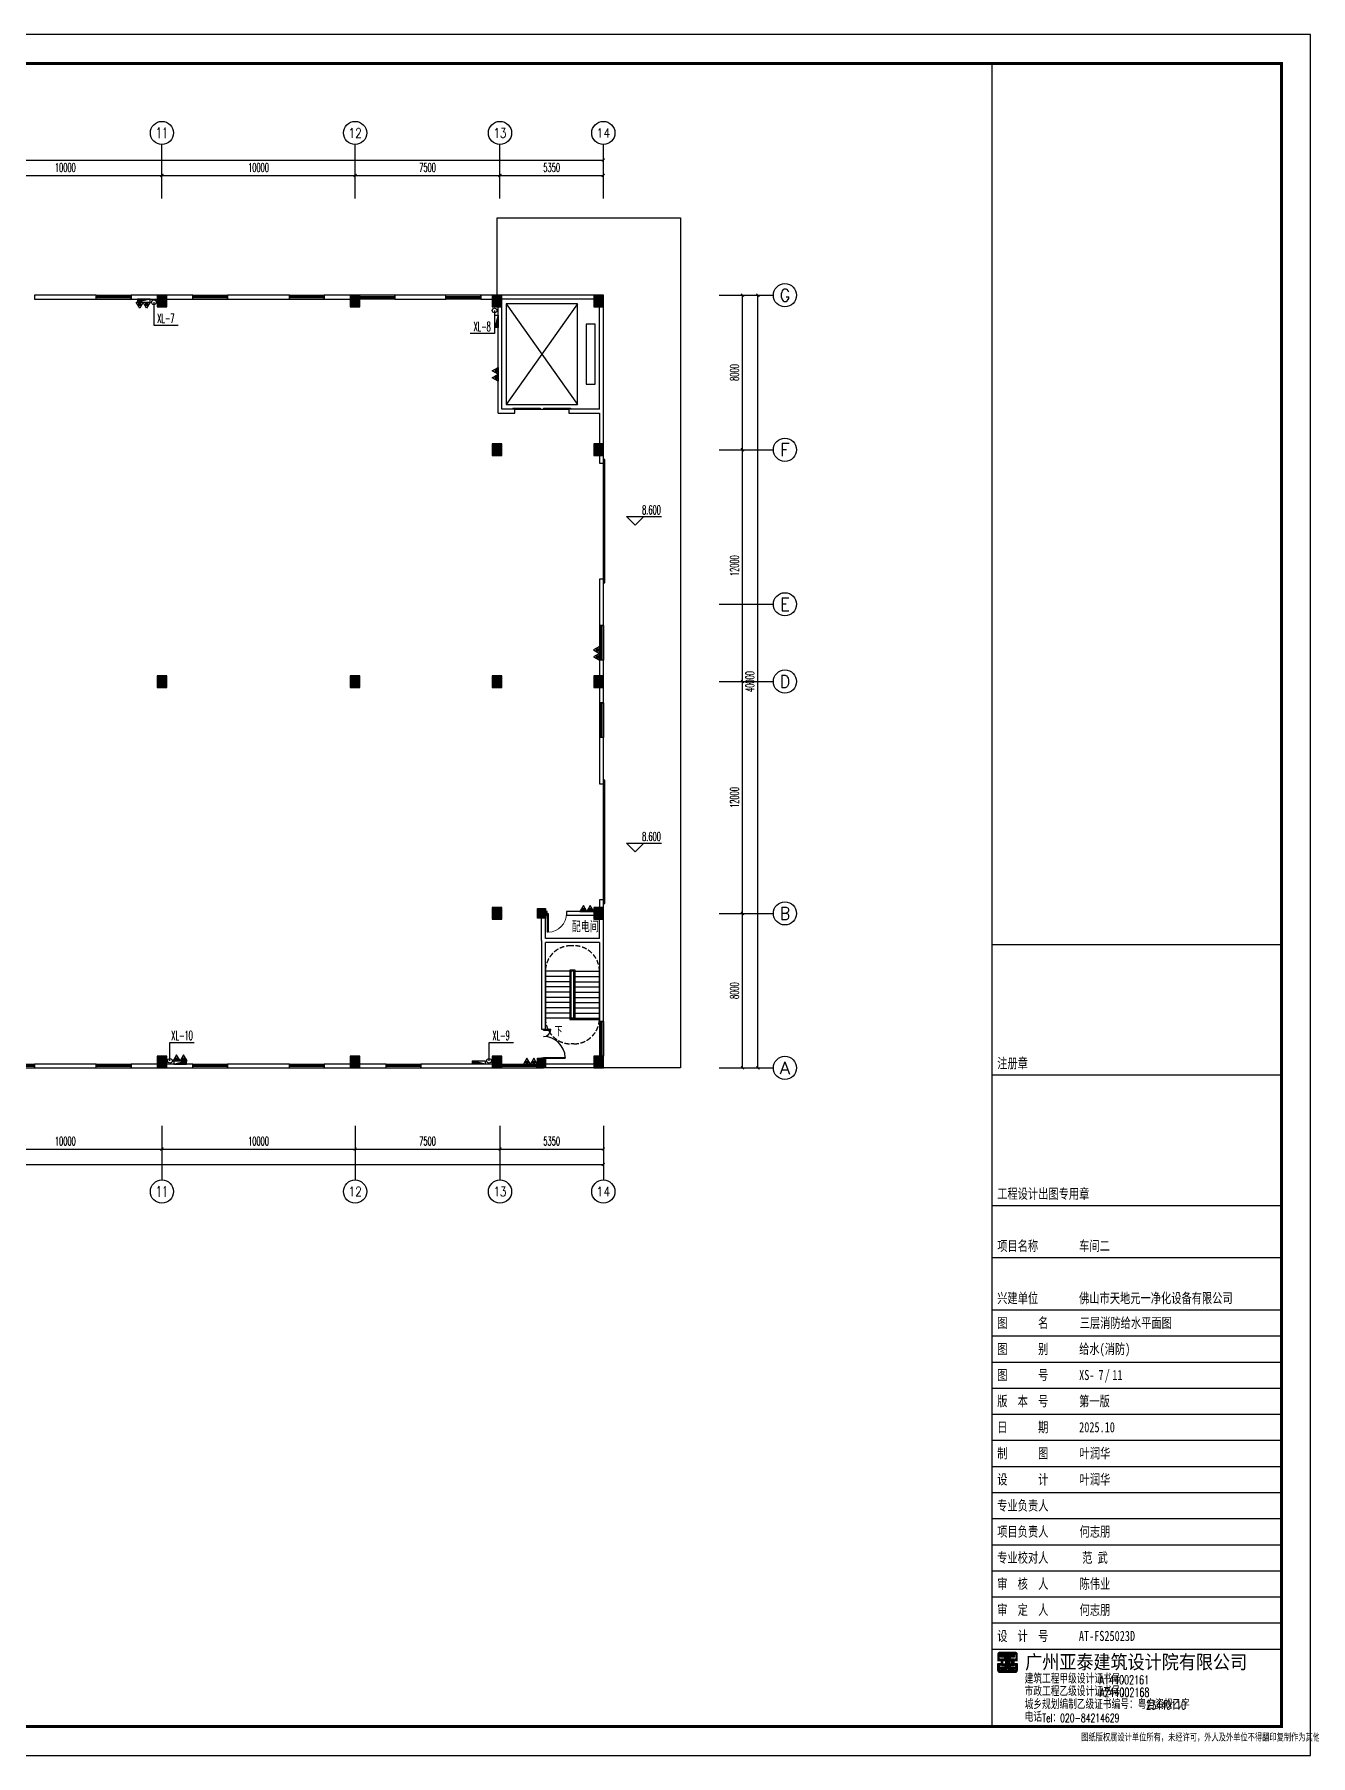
# Model space of a CAD drawing. Extents: x -620248 to 571765, y -684907 to -323071.
# Drawn here: x 175043 to 241103, y -543282 to -454182 of the extents above; entities that cross this region are included whole.
import ezdxf
from ezdxf.enums import TextEntityAlignment as Align

# ---------------------------------------------------------------- set-up
doc = ezdxf.new("R2010")
doc.units = 0
doc.header["$LTSCALE"] = 1000
doc.header["$MEASUREMENT"] = 0
doc.linetypes.add('DASH', pattern=[0.35, 0.25, -0.1])
for name, color, linetype in [('4', 4, 'Continuous'), ('9', 9, 'Continuous'), ('AXIS', 3, 'Continuous'), ('AXIS_TEXT', 7, 'Continuous'), ('DIM_ELEV', 3, 'Continuous'), ('DIM_SYMB', 3, 'Continuous'), ('EQUIP_消火栓', 7, 'Continuous'), ('EQUIP_灭火器', 7, 'Continuous'), ('EVTR', 2, 'Continuous'), ('PUB_HATCH', 8, 'Continuous'), ('PUB_TITLE', 4, 'Continuous'), ('STAIR', 2, 'Continuous'), ('TWT_LEAD', 3, 'Continuous'), ('TWT_TEXT', 7, 'Continuous'), ('VPIPE-消防', 1, 'Continuous'), ('WALL', 7, 'Continuous'), ('WINDOW', 4, 'Continuous'), ('框', 130, 'Continuous')]:
    doc.layers.add(name, color=color, linetype=linetype)
doc.styles.add('-宋体', font='simsun_0.shx', dxfattribs={"width": 0.8})
doc.styles.add('_TCH_AXIS', font='COMPLEX', dxfattribs={"bigfont": 'GBCBIG'})
doc.styles.add('_TCH_DIM', font='SIMPLEX.shx', dxfattribs={"width": 0.8, "bigfont": 'GBCBIG.shx'})
doc.styles.add('_TCH_DIM_T3', font='SIMPLEX.shx', dxfattribs={"width": 0.564706, "bigfont": 'GBCBIG.shx'})
doc.styles.add('COMPLEX', font='COMPLEX')
doc.styles.add('TBC', font='simhei_0.shx', dxfattribs={"width": 0.9})
doc.styles.add('天正', font='SIMPLEX.shx', dxfattribs={"width": 0.7, "bigfont": 'HZTXT.shx'})
doc.dimstyles.new('_TCH_ARCH&&150', dxfattribs={"dimtxt": 446.25, "dimasz": 150, "dimexe": 375, "dimexo": 450, "dimgap": 189.375, "dimtad": 1, "dimdec": 0, "dimzin": 0, "dimdsep": 46, "dimtxsty": '_TCH_DIM_T3', "dimblk": 'ARCHTICK', "dimcen": 0.09, "dimclrt": 7, "dimazin": 2, "dimtfac": 1, "dimtdec": 0, "dimtix": 1, "dimtmove": 2, "dimatfit": 3, "dimfxl": 1, "dimtolj": 1, "dimtzin": 0, "dimarcsym": 0})

# ---------------------------------------------------------------- blocks, each defined once
blk = doc.blocks.new('A$Ca452de36')
h = blk.add_hatch(color=256)
h.dxf.hatch_style = 1
h.paths.add_polyline_path([(116096, 14663), (116496, 14663), (116496, 14163), (116096, 14163)])
h = blk.add_hatch(color=256)
h.dxf.hatch_style = 1
h.paths.add_polyline_path([(116096, 6913), (116496, 6913), (116496, 6413), (116096, 6413)])
at = {"layer": 'PUB_HATCH'}
for points in [[(96396, 45813), (96896, 45813), (96896, 46413), (96396, 46413)], [(106396, 45813), (106896, 45813), (106896, 46413), (106396, 46413)], [(113746, 45813), (114246, 45813), (114246, 46413), (113746, 46413)], [(118996, 45813), (119496, 45813), (119496, 46413), (118996, 46413)], [(113746, 38113), (114246, 38113), (114246, 38713), (113746, 38713)], [(118996, 38113), (119496, 38113), (119496, 38713), (118996, 38713)], [(96396, 26113), (96896, 26113), (96896, 26713), (96396, 26713)], [(106396, 26113), (106896, 26113), (106896, 26713), (106396, 26713)], [(113746, 26113), (114246, 26113), (114246, 26713), (113746, 26713)], [(118996, 26113), (119496, 26113), (119496, 26713), (118996, 26713)], [(113746, 14113), (114246, 14113), (114246, 14713), (113746, 14713)], [(118996, 14113), (119496, 14113), (119496, 14713), (118996, 14713)], [(96396, 6413), (96896, 6413), (96896, 7013), (96396, 7013)], [(106396, 6413), (106896, 6413), (106896, 7013), (106396, 7013)], [(113746, 6413), (114246, 6413), (114246, 7013), (113746, 7013)], [(118996, 6413), (119496, 6413), (119496, 7013), (118996, 7013)]]:
    blk.add_hatch(color=7, dxfattribs=at).paths.add_polyline_path(points)
for points in [[(116096, 14663), (116496, 14663), (116496, 14163), (116096, 14163)], [(116096, 6913), (116496, 6913), (116496, 6413), (116096, 6413)]]:
    blk.add_lwpolyline(points, close=True)
at = {"layer": 'WALL'}
for points in [[(96896, 46413), (96396, 46413), (96396, 45813), (96896, 45813)], [(106896, 46413), (106396, 46413), (106396, 45813), (106896, 45813)], [(114246, 46413), (113746, 46413), (113746, 45813), (114246, 45813)], [(119496, 46413), (118996, 46413), (118996, 45813), (119496, 45813)], [(114246, 38713), (113746, 38713), (113746, 38113), (114246, 38113)], [(119496, 38713), (118996, 38713), (118996, 38113), (119496, 38113)], [(96896, 26713), (96396, 26713), (96396, 26113), (96896, 26113)], [(106896, 26713), (106396, 26713), (106396, 26113), (106896, 26113)], [(114246, 26713), (113746, 26713), (113746, 26113), (114246, 26113)], [(119496, 26713), (118996, 26713), (118996, 26113), (119496, 26113)], [(114246, 14713), (113746, 14713), (113746, 14113), (114246, 14113)], [(119496, 14713), (118996, 14713), (118996, 14113), (119496, 14113)], [(96896, 7013), (96396, 7013), (96396, 6413), (96896, 6413)], [(106896, 7013), (106396, 7013), (106396, 6413), (106896, 6413)], [(114246, 7013), (113746, 7013), (113746, 6413), (114246, 6413)], [(119496, 7013), (118996, 7013), (118996, 6413), (119496, 6413)]]:
    blk.add_lwpolyline(points, close=True, dxfattribs=at)
blk = doc.blocks.new('$TCHSYS$WIN2D')
for p, q in [((-0.5, 0.5), (0.5, 0.5)), ((-0.5, 0.5), (-0.5, -0.5)), ((0.5, 0.5), (0.5, -0.5)), ((0.5, 0.167), (-0.5, 0.167)), ((0.5, -0.167), (-0.5, -0.167)), ((-0.5, -0.5), (0.5, -0.5))]:
    blk.add_line(p, q)
blk = doc.blocks.new('$DORLIB2D$00000127')
at = {"color": 0}
for points in [[(-0.533, 0.795), (-0.533, 0.69)], [(-0.033, 0.795), (-0.533, 0.795)], [(-0.033, 0.69), (-0.533, 0.69)], [(-0.033, 0.795), (-0.033, 0.69)], [(0.533, 0.795), (0.033, 0.795)], [(0.033, 0.795), (0.033, 0.69)], [(0.533, 0.69), (0.033, 0.69)], [(0.533, 0.795), (0.533, 0.69)], [(0.5, 0.5), (-0.5, 0.5)]]:
    blk.add_lwpolyline(points, dxfattribs=at)
blk = doc.blocks.new('$DorLib2D$00000126')
at = {"color": 0, "linetype": 'Continuous'}
for p, q in [((-0.532, 0.5), (-0.532, 0.9)), ((0.532, 0.9), (0.532, 0.5))]:
    blk.add_line(p, q, dxfattribs=at)
at = {"color": 0, "linetype": 'DASH'}
for p, q in [((-0.532, 0.9), (0.532, 0.9)), ((-0.532, 0.5), (0.532, 0.5))]:
    blk.add_line(p, q, dxfattribs=at)
blk = doc.blocks.new('$DorLib2D$00000001')
for p, q in [((0.45, 0.975), (0.5, 0.975)), ((0.45, 0), (0.45, 0.975)), ((0.5, 0), (0.5, 0.975)), ((0.5, 0), (0.45, 0))]:
    blk.add_line(p, q)
at = {"lineweight": 13}
blk.add_arc((0.475, 0), 0.975, 91.46928, 180, dxfattribs=at)
blk = doc.blocks.new('$DorLib2D$00000225')
at = {"color": 0}
for p, q in [((0.475, -0.001), (0.475, 0.752)), ((0.475, 0.752), (0.5, 0.752)), ((0.5, -0.001), (0.5, 0.752)), ((-0.5, 0), (-0.5, 0.252)), ((-0.475, 0.252), (-0.5, 0.252)), ((-0.475, 0), (-0.475, 0.252)), ((-0.475, 0), (-0.5, 0)), ((0.475, -0.001), (0.5, -0.001))]:
    blk.add_line(p, q, dxfattribs=at)
for centre, radius, start, end in [((0.505, -0.002), 0.755, 92.24927, 179.72377), ((-0.501, 0.003), 0.251, 359.78987, 84.09744)]:
    blk.add_arc(centre, radius, start, end, dxfattribs=at)
blk = doc.blocks.new('_ArchTick')
at = {"color": 0, "linetype": 'ByBlock', "const_width": 0.4}
blk.add_lwpolyline([(-0.5, -0.5), (0.5, 0.5)], dxfattribs=at)
blk = doc.blocks.new('*D290')
at = {"layer": 'AXIS', "color": 0, "lineweight": -2, "transparency": 16777216}
for p, q in [((6600, 3550), (6600, 1625)), ((114600, 3550), (114600, 1625)), ((6600, 2000), (114600, 2000))]:
    blk.add_line(p, q, dxfattribs=at)
at = {"layer": 'Defpoints', "color": 0, "transparency": 16777216}
for p in [(6600, 4000), (114600, 4000), (114600, 2000)]:
    blk.add_point(p, dxfattribs=at)
at = {"layer": 'AXIS', "color": 0, "lineweight": -2, "transparency": 16777216, "xscale": 150, "yscale": 150, "zscale": 150, "rotation": 180}
blk.add_blockref('_ArchTick', (6600, 2000), dxfattribs=at)
at = {"layer": 'AXIS', "color": 0, "lineweight": -2, "transparency": 16777216, "xscale": 150, "yscale": 150, "zscale": 150}
blk.add_blockref('_ArchTick', (114600, 2000), dxfattribs=at)
at = {"layer": 'AXIS', "color": 7, "transparency": 16777216, "insert": (60600, 2412), "char_height": 446.2, "attachment_point": 5, "style": '_TCH_DIM_T3'}
blk.add_mtext('\\A1;108000', dxfattribs=at)
blk = doc.blocks.new('*D300')
at = {"layer": 'AXIS', "color": 0, "lineweight": -2, "transparency": 16777216}
for p, q in [((81750, 3550), (81750, 2425)), ((81750, 2800), (91750, 2800)), ((91750, 3550), (91750, 2425))]:
    blk.add_line(p, q, dxfattribs=at)
at = {"layer": 'Defpoints', "color": 0, "transparency": 16777216}
for p in [(81750, 4000), (91750, 4000), (91750, 2800)]:
    blk.add_point(p, dxfattribs=at)
at = {"layer": 'AXIS', "color": 0, "lineweight": -2, "transparency": 16777216, "xscale": 150, "yscale": 150, "zscale": 150, "rotation": 180}
blk.add_blockref('_ArchTick', (81750, 2800), dxfattribs=at)
at = {"layer": 'AXIS', "color": 0, "lineweight": -2, "transparency": 16777216, "xscale": 150, "yscale": 150, "zscale": 150}
blk.add_blockref('_ArchTick', (91750, 2800), dxfattribs=at)
at = {"layer": 'AXIS', "color": 7, "transparency": 16777216, "insert": (86750, 3212), "char_height": 446.2, "attachment_point": 5, "style": '_TCH_DIM_T3'}
blk.add_mtext('\\A1;10000', dxfattribs=at)
blk = doc.blocks.new('*D301')
at = {"layer": 'AXIS', "color": 0, "lineweight": -2, "transparency": 16777216}
for p, q in [((91750, 3550), (91750, 2425)), ((91750, 2800), (101750, 2800)), ((101750, 3550), (101750, 2425))]:
    blk.add_line(p, q, dxfattribs=at)
at = {"layer": 'Defpoints', "color": 0, "transparency": 16777216}
for p in [(91750, 4000), (101750, 4000), (101750, 2800)]:
    blk.add_point(p, dxfattribs=at)
at = {"layer": 'AXIS', "color": 0, "lineweight": -2, "transparency": 16777216, "xscale": 150, "yscale": 150, "zscale": 150, "rotation": 180}
blk.add_blockref('_ArchTick', (91750, 2800), dxfattribs=at)
at = {"layer": 'AXIS', "color": 0, "lineweight": -2, "transparency": 16777216, "xscale": 150, "yscale": 150, "zscale": 150}
blk.add_blockref('_ArchTick', (101750, 2800), dxfattribs=at)
at = {"layer": 'AXIS', "color": 7, "transparency": 16777216, "insert": (96750, 3212), "char_height": 446.2, "attachment_point": 5, "style": '_TCH_DIM_T3'}
blk.add_mtext('\\A1;10000', dxfattribs=at)
blk = doc.blocks.new('*D302')
at = {"layer": 'AXIS', "color": 0, "lineweight": -2, "transparency": 16777216}
for p, q in [((101750, 3550), (101750, 2425)), ((101750, 2800), (109250, 2800)), ((109250, 3550), (109250, 2425))]:
    blk.add_line(p, q, dxfattribs=at)
at = {"layer": 'Defpoints', "color": 0, "transparency": 16777216}
for p in [(101750, 4000), (109250, 4000), (109250, 2800)]:
    blk.add_point(p, dxfattribs=at)
at = {"layer": 'AXIS', "color": 0, "lineweight": -2, "transparency": 16777216, "xscale": 150, "yscale": 150, "zscale": 150, "rotation": 180}
blk.add_blockref('_ArchTick', (101750, 2800), dxfattribs=at)
at = {"layer": 'AXIS', "color": 0, "lineweight": -2, "transparency": 16777216, "xscale": 150, "yscale": 150, "zscale": 150}
blk.add_blockref('_ArchTick', (109250, 2800), dxfattribs=at)
at = {"layer": 'AXIS', "color": 7, "transparency": 16777216, "insert": (105500, 3212), "char_height": 446.2, "attachment_point": 5, "style": '_TCH_DIM_T3'}
blk.add_mtext('\\A1;7500', dxfattribs=at)
blk = doc.blocks.new('*D303')
at = {"layer": 'AXIS', "color": 0, "lineweight": -2, "transparency": 16777216}
for p, q in [((109250, 3550), (109250, 2425)), ((109250, 2800), (114600, 2800)), ((114600, 3550), (114600, 2425))]:
    blk.add_line(p, q, dxfattribs=at)
at = {"layer": 'Defpoints', "color": 0, "transparency": 16777216}
for p in [(109250, 4000), (114600, 4000), (114600, 2800)]:
    blk.add_point(p, dxfattribs=at)
at = {"layer": 'AXIS', "color": 0, "lineweight": -2, "transparency": 16777216, "xscale": 150, "yscale": 150, "zscale": 150, "rotation": 180}
blk.add_blockref('_ArchTick', (109250, 2800), dxfattribs=at)
at = {"layer": 'AXIS', "color": 0, "lineweight": -2, "transparency": 16777216, "xscale": 150, "yscale": 150, "zscale": 150}
blk.add_blockref('_ArchTick', (114600, 2800), dxfattribs=at)
at = {"layer": 'AXIS', "color": 7, "transparency": 16777216, "insert": (111925, 3212), "char_height": 446.2, "attachment_point": 5, "style": '_TCH_DIM_T3'}
blk.add_mtext('\\A1;5350', dxfattribs=at)
blk = doc.blocks.new('*D304')
at = {"layer": 'AXIS', "color": 0, "lineweight": -2, "transparency": 16777216}
for p, q in [((6600, 52450), (6600, 54375)), ((114600, 52450), (114600, 54375)), ((6600, 54000), (114600, 54000))]:
    blk.add_line(p, q, dxfattribs=at)
at = {"layer": 'Defpoints', "color": 0, "transparency": 16777216}
for p in [(114600, 54000), (6600, 52000), (114600, 52000)]:
    blk.add_point(p, dxfattribs=at)
at = {"layer": 'AXIS', "color": 0, "lineweight": -2, "transparency": 16777216, "xscale": 150, "yscale": 150, "zscale": 150, "rotation": 180}
blk.add_blockref('_ArchTick', (6600, 54000), dxfattribs=at)
at = {"layer": 'AXIS', "color": 0, "lineweight": -2, "transparency": 16777216, "xscale": 150, "yscale": 150, "zscale": 150}
blk.add_blockref('_ArchTick', (114600, 54000), dxfattribs=at)
at = {"layer": 'AXIS', "color": 7, "transparency": 16777216, "insert": (60600, 54412), "char_height": 446.2, "attachment_point": 5, "style": '_TCH_DIM_T3'}
blk.add_mtext('\\A1;108000', dxfattribs=at)
blk = doc.blocks.new('*D314')
at = {"layer": 'AXIS', "color": 0, "lineweight": -2, "transparency": 16777216}
for p, q in [((81750, 52450), (81750, 53575)), ((91750, 52450), (91750, 53575)), ((81750, 53200), (91750, 53200))]:
    blk.add_line(p, q, dxfattribs=at)
at = {"layer": 'Defpoints', "color": 0, "transparency": 16777216}
for p in [(91750, 53200), (81750, 52000), (91750, 52000)]:
    blk.add_point(p, dxfattribs=at)
at = {"layer": 'AXIS', "color": 0, "lineweight": -2, "transparency": 16777216, "xscale": 150, "yscale": 150, "zscale": 150, "rotation": 180}
blk.add_blockref('_ArchTick', (81750, 53200), dxfattribs=at)
at = {"layer": 'AXIS', "color": 0, "lineweight": -2, "transparency": 16777216, "xscale": 150, "yscale": 150, "zscale": 150}
blk.add_blockref('_ArchTick', (91750, 53200), dxfattribs=at)
at = {"layer": 'AXIS', "color": 7, "transparency": 16777216, "insert": (86750, 53612), "char_height": 446.2, "attachment_point": 5, "style": '_TCH_DIM_T3'}
blk.add_mtext('\\A1;10000', dxfattribs=at)
blk = doc.blocks.new('*D315')
at = {"layer": 'AXIS', "color": 0, "lineweight": -2, "transparency": 16777216}
for p, q in [((91750, 52450), (91750, 53575)), ((101750, 52450), (101750, 53575)), ((91750, 53200), (101750, 53200))]:
    blk.add_line(p, q, dxfattribs=at)
at = {"layer": 'Defpoints', "color": 0, "transparency": 16777216}
for p in [(101750, 53200), (91750, 52000), (101750, 52000)]:
    blk.add_point(p, dxfattribs=at)
at = {"layer": 'AXIS', "color": 0, "lineweight": -2, "transparency": 16777216, "xscale": 150, "yscale": 150, "zscale": 150, "rotation": 180}
blk.add_blockref('_ArchTick', (91750, 53200), dxfattribs=at)
at = {"layer": 'AXIS', "color": 0, "lineweight": -2, "transparency": 16777216, "xscale": 150, "yscale": 150, "zscale": 150}
blk.add_blockref('_ArchTick', (101750, 53200), dxfattribs=at)
at = {"layer": 'AXIS', "color": 7, "transparency": 16777216, "insert": (96750, 53612), "char_height": 446.2, "attachment_point": 5, "style": '_TCH_DIM_T3'}
blk.add_mtext('\\A1;10000', dxfattribs=at)
blk = doc.blocks.new('*D316')
at = {"layer": 'AXIS', "color": 0, "lineweight": -2, "transparency": 16777216}
for p, q in [((101750, 52450), (101750, 53575)), ((109250, 52450), (109250, 53575)), ((101750, 53200), (109250, 53200))]:
    blk.add_line(p, q, dxfattribs=at)
at = {"layer": 'Defpoints', "color": 0, "transparency": 16777216}
for p in [(109250, 53200), (101750, 52000), (109250, 52000)]:
    blk.add_point(p, dxfattribs=at)
at = {"layer": 'AXIS', "color": 0, "lineweight": -2, "transparency": 16777216, "xscale": 150, "yscale": 150, "zscale": 150, "rotation": 180}
blk.add_blockref('_ArchTick', (101750, 53200), dxfattribs=at)
at = {"layer": 'AXIS', "color": 0, "lineweight": -2, "transparency": 16777216, "xscale": 150, "yscale": 150, "zscale": 150}
blk.add_blockref('_ArchTick', (109250, 53200), dxfattribs=at)
at = {"layer": 'AXIS', "color": 7, "transparency": 16777216, "insert": (105500, 53612), "char_height": 446.2, "attachment_point": 5, "style": '_TCH_DIM_T3'}
blk.add_mtext('\\A1;7500', dxfattribs=at)
blk = doc.blocks.new('*D317')
at = {"layer": 'AXIS', "color": 0, "lineweight": -2, "transparency": 16777216}
for p, q in [((109250, 52450), (109250, 53575)), ((114600, 52450), (114600, 53575)), ((109250, 53200), (114600, 53200))]:
    blk.add_line(p, q, dxfattribs=at)
at = {"layer": 'Defpoints', "color": 0, "transparency": 16777216}
for p in [(114600, 53200), (109250, 52000), (114600, 52000)]:
    blk.add_point(p, dxfattribs=at)
at = {"layer": 'AXIS', "color": 0, "lineweight": -2, "transparency": 16777216, "xscale": 150, "yscale": 150, "zscale": 150, "rotation": 180}
blk.add_blockref('_ArchTick', (109250, 53200), dxfattribs=at)
at = {"layer": 'AXIS', "color": 0, "lineweight": -2, "transparency": 16777216, "xscale": 150, "yscale": 150, "zscale": 150}
blk.add_blockref('_ArchTick', (114600, 53200), dxfattribs=at)
at = {"layer": 'AXIS', "color": 7, "transparency": 16777216, "insert": (111925, 53612), "char_height": 446.2, "attachment_point": 5, "style": '_TCH_DIM_T3'}
blk.add_mtext('\\A1;5350', dxfattribs=at)
blk = doc.blocks.new('*D324')
at = {"layer": 'AXIS', "color": 0, "lineweight": -2, "transparency": 16777216}
for p, q in [((121050, 47000), (122975, 47000)), ((122600, 7000), (122600, 47000)), ((121050, 7000), (122975, 7000))]:
    blk.add_line(p, q, dxfattribs=at)
at = {"layer": 'Defpoints', "color": 0, "transparency": 16777216}
for p in [(120600, 47000), (122600, 47000), (120600, 7000)]:
    blk.add_point(p, dxfattribs=at)
at = {"layer": 'AXIS', "color": 0, "lineweight": -2, "transparency": 16777216, "xscale": 150, "yscale": 150, "zscale": 150}
for p, rotation in [((122600, 47000), 90), ((122600, 7000), 270)]:
    blk.add_blockref('_ArchTick', p, dxfattribs=dict(at, rotation=rotation))
at = {"layer": 'AXIS', "color": 7, "transparency": 16777216, "insert": (122187, 27000), "char_height": 446.2, "attachment_point": 5, "rotation": 90, "style": '_TCH_DIM_T3'}
blk.add_mtext('\\A1;40000', dxfattribs=at)
blk = doc.blocks.new('*D325')
at = {"layer": 'AXIS', "color": 0, "lineweight": -2, "transparency": 16777216}
for p, q in [((121050, 15000), (122175, 15000)), ((121800, 7000), (121800, 15000)), ((121050, 7000), (122175, 7000))]:
    blk.add_line(p, q, dxfattribs=at)
at = {"layer": 'Defpoints', "color": 0, "transparency": 16777216}
for p in [(120600, 15000), (121800, 15000), (120600, 7000)]:
    blk.add_point(p, dxfattribs=at)
at = {"layer": 'AXIS', "color": 0, "lineweight": -2, "transparency": 16777216, "xscale": 150, "yscale": 150, "zscale": 150}
for p, rotation in [((121800, 15000), 90), ((121800, 7000), 270)]:
    blk.add_blockref('_ArchTick', p, dxfattribs=dict(at, rotation=rotation))
at = {"layer": 'AXIS', "color": 7, "transparency": 16777216, "insert": (121387, 11000), "char_height": 446.2, "attachment_point": 5, "rotation": 90, "style": '_TCH_DIM_T3'}
blk.add_mtext('\\A1;8000', dxfattribs=at)
blk = doc.blocks.new('*D326')
at = {"layer": 'AXIS', "color": 0, "lineweight": -2, "transparency": 16777216}
for p, q in [((121050, 27000), (122175, 27000)), ((121800, 15000), (121800, 27000)), ((121050, 15000), (122175, 15000))]:
    blk.add_line(p, q, dxfattribs=at)
at = {"layer": 'Defpoints', "color": 0, "transparency": 16777216}
for p in [(120600, 27000), (121800, 27000), (120600, 15000)]:
    blk.add_point(p, dxfattribs=at)
at = {"layer": 'AXIS', "color": 0, "lineweight": -2, "transparency": 16777216, "xscale": 150, "yscale": 150, "zscale": 150}
for p, rotation in [((121800, 27000), 90), ((121800, 15000), 270)]:
    blk.add_blockref('_ArchTick', p, dxfattribs=dict(at, rotation=rotation))
at = {"layer": 'AXIS', "color": 7, "transparency": 16777216, "insert": (121387, 21000), "char_height": 446.2, "attachment_point": 5, "rotation": 90, "style": '_TCH_DIM_T3'}
blk.add_mtext('\\A1;12000', dxfattribs=at)
blk = doc.blocks.new('*D327')
at = {"layer": 'AXIS', "color": 0, "lineweight": -2, "transparency": 16777216}
for p, q in [((121050, 39000), (122175, 39000)), ((121800, 27000), (121800, 39000)), ((121050, 27000), (122175, 27000))]:
    blk.add_line(p, q, dxfattribs=at)
at = {"layer": 'Defpoints', "color": 0, "transparency": 16777216}
for p in [(120600, 39000), (121800, 39000), (120600, 27000)]:
    blk.add_point(p, dxfattribs=at)
at = {"layer": 'AXIS', "color": 0, "lineweight": -2, "transparency": 16777216, "xscale": 150, "yscale": 150, "zscale": 150}
for p, rotation in [((121800, 39000), 90), ((121800, 27000), 270)]:
    blk.add_blockref('_ArchTick', p, dxfattribs=dict(at, rotation=rotation))
at = {"layer": 'AXIS', "color": 7, "transparency": 16777216, "insert": (121387, 33000), "char_height": 446.2, "attachment_point": 5, "rotation": 90, "style": '_TCH_DIM_T3'}
blk.add_mtext('\\A1;12000', dxfattribs=at)
blk = doc.blocks.new('*D328')
at = {"layer": 'AXIS', "color": 0, "lineweight": -2, "transparency": 16777216}
for p, q in [((121050, 47000), (122175, 47000)), ((121800, 39000), (121800, 47000)), ((121050, 39000), (122175, 39000))]:
    blk.add_line(p, q, dxfattribs=at)
at = {"layer": 'Defpoints', "color": 0, "transparency": 16777216}
for p in [(120600, 47000), (121800, 47000), (120600, 39000)]:
    blk.add_point(p, dxfattribs=at)
at = {"layer": 'AXIS', "color": 0, "lineweight": -2, "transparency": 16777216, "xscale": 150, "yscale": 150, "zscale": 150}
for p, rotation in [((121800, 47000), 90), ((121800, 39000), 270)]:
    blk.add_blockref('_ArchTick', p, dxfattribs=dict(at, rotation=rotation))
at = {"layer": 'AXIS', "color": 7, "transparency": 16777216, "insert": (121387, 43000), "char_height": 446.2, "attachment_point": 5, "rotation": 90, "style": '_TCH_DIM_T3'}
blk.add_mtext('\\A1;8000', dxfattribs=at)
blk = doc.blocks.new('_AXISO')
blk.add_circle((0, 0), 0.5)
at = {"layer": 'AXIS_TEXT', "style": 'COMPLEX', "width": 1.041667}
blk.add_attdef('A', text='', height=0.56, dxfattribs=at).set_placement((-0.25, -0.28), (0.25, -0.28), align=Align.FIT)
blk = doc.blocks.new('A$C54597E38')
at = {"layer": '9'}
h = blk.add_hatch(dxfattribs=at)
h.set_pattern_fill('ANSI31', color=256, scale=70.630202, angle=135, style=0)
h.set_pattern_definition([(180, (-153496.256, -56662.455), (-2e-15, -8.82877527), [])])
edge = h.paths.add_edge_path()
edge.add_line((99, 458), (99, 400))
edge.add_line((99, 400), (0, 400))
edge.add_line((0, 400), (0, 620))
edge.add_arc((64, 620), 63.6, 90, 180, ccw=False)
edge.add_line((64, 683), (622, 683))
edge.add_arc((622, 620), 63.6, 0, 90, ccw=False)
edge.add_line((685, 620), (685, 396))
edge.add_line((685, 396), (594, 396))
edge.add_line((594, 396), (594, 463))
edge.add_line((594, 463), (614, 463))
edge.add_line((614, 463), (624, 463))
edge.add_line((624, 463), (624, 613))
edge.add_line((624, 613), (68, 613))
edge.add_line((68, 613), (68, 458))
edge.add_line((68, 458), (99, 458))
h.paths.add_polyline_path([(369, 293), (369, 582), (586, 582), (586, 519), (436, 519), (436, 458), (557, 458), (557, 225), (431, 225), (431, 166), (588, 166), (588, 112), (370, 112), (370, 226), (321, 226), (321, 112), (103, 112), (103, 166), (260, 166), (260, 225), (133, 225), (133, 458), (255, 458), (255, 519), (104, 519), (104, 582), (321, 582), (321, 293)])
h.paths.add_polyline_path([(196, 399), (265, 399), (265, 289), (196, 289)], flags=16)
h.paths.add_polyline_path([(494, 399), (425, 399), (425, 289), (494, 289)], flags=16)
edge = h.paths.add_edge_path()
edge.add_line((99, 225), (99, 283))
edge.add_line((99, 283), (0, 283))
edge.add_line((0, 283), (0, 64))
edge.add_arc((64, 64), 63.6, 180, 270)
edge.add_line((64, 0), (622, 0))
edge.add_arc((622, 64), 63.6, 270, 360)
edge.add_line((685, 64), (685, 287))
edge.add_line((685, 287), (594, 287))
edge.add_line((594, 287), (594, 220))
edge.add_line((594, 220), (614, 220))
edge.add_line((614, 220), (624, 220))
edge.add_line((624, 220), (624, 71))
edge.add_line((624, 71), (68, 71))
edge.add_line((68, 71), (68, 225))
edge.add_line((68, 225), (99, 225))
blk.add_lwpolyline([(99, 225), (99, 283), (0, 283), (0, 64, 0.414214), (64, 0), (622, 0, 0.414214), (685, 64), (685, 287), (594, 287), (594, 220), (614, 220), (624, 220), (624, 71), (68, 71), (68, 225)], format="xyb", close=True, dxfattribs=at)
blk.add_lwpolyline([(369, 293), (369, 293), (369, 582), (586, 582), (586, 519), (436, 519), (436, 458), (557, 458), (557, 225), (431, 225), (431, 166), (588, 166), (588, 112), (370, 112), (370, 226), (321, 226), (321, 112), (103, 112), (103, 166), (260, 166), (260, 225), (133, 225), (133, 458), (255, 458), (255, 519), (104, 519), (104, 582), (321, 582), (321, 293), (369, 293)], dxfattribs=at)
blk.add_lwpolyline([(494, 399), (425, 399), (425, 289), (494, 289)], close=True, dxfattribs=at)
blk = doc.blocks.new('标框')
at = {"layer": '4'}
for p, q in [((-105112, 98008), (-105112, 71592)), ((-95112, 98008), (-95112, 71592))]:
    blk.add_line(p, q, dxfattribs=at)
at = {"layer": '框'}
for p, q in [((-105112, 111592), (-105112, 71592)), ((-95112, 111592), (-95112, 71592)), ((-105112, 98584), (-95112, 98584)), ((-105112, 94081), (-95112, 94081)), ((-105112, 89578), (-95112, 89578)), ((-105112, 87777), (-95112, 87777)), ((-105112, 85976), (-95112, 85976)), ((-105112, 85075), (-95112, 85075)), ((-105112, 84174), (-95112, 84174)), ((-105112, 83274), (-95112, 83274)), ((-105112, 82373), (-95112, 82373)), ((-105112, 81473), (-95112, 81473)), ((-105112, 80572), (-95112, 80572)), ((-105112, 79671), (-95112, 79671)), ((-105112, 78771), (-95112, 78771)), ((-105112, 77870), (-95112, 77870)), ((-105112, 76970), (-95112, 76970)), ((-105112, 76069), (-95112, 76069)), ((-105112, 75168), (-95112, 75168)), ((-105112, 74268), (-95112, 74268))]:
    blk.add_line(p, q, dxfattribs=at)
at = {"layer": '4'}
blk.add_blockref('A$C54597E38', (-104913, 73473), dxfattribs=at)
at = {"layer": 'TWT_TEXT', "style": 'TBC', "width": 0.9}
blk.add_text('广州亚泰建筑设计院有限公司', height=480, dxfattribs=at).set_placement((-103962, 73582))
at = {"layer": 'TWT_TEXT', "style": '_TCH_DIM'}
for s, height, p in [('建筑工程甲级设计证书号：', 300, (-103979, 73080)), ('城乡规划编制乙级证书编号：粤自资规乙字', 300, (-103979, 72198)), ('市政工程乙级设计证书号：', 300, (-103979, 72647)), ('电话', 300, (-103979, 71765)), ('图纸版权属设计单位所有，未经许可，外人及外单位不得翻印复制作为其他工程之用', 249.73, (-102027, 71082))]:
    blk.add_text(s, height=height, rotation=359.99972, dxfattribs=at).set_placement(p)
at = {"layer": 'TWT_TEXT', "style": '天正', "width": 0.67}
for s, height, p in [('A144002161', 300, (-101392, 73058)), ('A244002168', 300, (-101382, 72625)), ('23440110', 300, (-99787, 72179)), ('Tel：020-84214629', 290, (-103368, 71744))]:
    blk.add_text(s, height=height, rotation=359.99972, dxfattribs=at).set_placement(p)
at = {"layer": '框', "style": '-宋体', "width": 0.74}
for s, p in [('注册章', (-104927, 94312)), ('工程设计出图专用章', (-104926, 89809)), ('项目名称', (-104926, 88008)), ('车间二', (-102099, 88008)), ('兴建单位', (-104926, 86207)), ('佛山市天地元一净化设备有限公司', (-102100, 86207)), ('图      名', (-104926, 85353)), ('图      别', (-104926, 84452)), ('图      号', (-104926, 83552)), ('版  本  号', (-104927, 82651)), ('第一版', (-102100, 82651)), ('日      期', (-104926, 81751)), ('2025.10', (-102099, 81751)), ('制      图', (-104926, 80850)), ('设      计', (-104926, 79950)), ('专业负责人', (-104926, 79049)), ('项目负责人', (-104926, 78148)), ('专业校对人', (-104926, 77248)), ('审  核  人', (-104926, 76347)), ('审  定  人', (-104926, 75447)), ('设  计  号', (-104926, 74546)), ('AT-FS25023D', (-102108, 74546))]:
    blk.add_text(s, height=350, dxfattribs=at).set_placement(p)
for s, p in [('叶润华', (-101553, 80850)), ('叶润华', (-101553, 79950)), ('何志朋', (-101553, 78148)), ('范 武', (-101553, 77248)), ('陈伟业', (-101553, 76347)), ('何志朋', (-101553, 75447))]:
    blk.add_text(s, height=350, dxfattribs=at).set_placement(p, align=Align.CENTER)
blk = doc.blocks.new('消防框')
at = {"layer": '4'}
blk.add_line((-66927, 44194), (-66927, 17778), dxfattribs=at)
at = {"layer": '框'}
for p, q in [((-76927, 57778), (-76927, 17778)), ((-66927, 57778), (-66927, 17778)), ((-76927, 44194), (-76927, 17778))]:
    blk.add_line(p, q, dxfattribs=at)
at = {"layer": '4'}
blk.add_blockref('标框', (28185, -53814), dxfattribs=at)
at = {"layer": '框', "style": '-宋体', "width": 0.74}
for s, p in [('给水(消防)', (-73914, 30638)), ('XS-  /', (-73914, 29737)), ('11', (-72770, 29737))]:
    blk.add_text(s, height=350, dxfattribs=at).set_placement(p)
blk = doc.blocks.new('$TwtSys$00000434')
for p, q in [((-0.5, 0.5), (-0.5, -0.5)), ((-0.5, -0.5), (0.5, 0.5)), ((0.5, 0.5), (-0.5, 0.5)), ((0.5, -0.5), (0.5, 0.5)), ((-0.5, -0.5), (0.5, -0.5))]:
    blk.add_line(p, q)
blk.add_solid([(0.5, -0.5), (0.5, 0.5), (-0.5, -0.5)])
blk = doc.blocks.new('$TwtSys$00000546')
h = blk.add_hatch()
h.set_pattern_fill('ANSI31', color=256, scale=200, style=0)
h.set_pattern_definition([(45, (-38543.802, -6670.83), (-17.67767, 17.67767), [])])
h.paths.add_polyline_path([(-65, 174), (65, 174), (65, 44), (-65, 44)])
for points in [[(0, 344), (-198, 0), (198, 0)], [(-65, 174), (65, 174), (65, 44), (-65, 44)]]:
    blk.add_lwpolyline(points, close=True)
blk = doc.blocks.new('A$C426F6F97')
at = {"color": 8, "linetype": 'DASH'}
for p, q in [((113075, 13325), (112925, 13325)), ((113075, 8245), (112925, 8245))]:
    blk.add_line(p, q, dxfattribs=at)
for centre, start, end in [((112925, 12000), 90, 180.000087), ((113075, 12000), 359.999913, 90), ((112925, 9570), 179.999913, 270), ((113075, 9570), 270, 0.000087)]:
    blk.add_arc(centre, 1325, start, end, dxfattribs=at)
at = {"layer": '4', "ltscale": 3}
blk.add_lwpolyline([(109100, 47000), (109100, 51000), (118600, 51000), (118600, 7000), (114600, 7000)], dxfattribs=at)
at = {"layer": 'AXIS'}
for p, q in [((91750, 52000), (91750, 54800)), ((101750, 52000), (101750, 54800)), ((109250, 52000), (109250, 54800)), ((114600, 52000), (114600, 54800)), ((120600, 47000), (123400, 47000)), ((120600, 39000), (123400, 39000)), ((120600, 31000), (123400, 31000)), ((120600, 27000), (123400, 27000)), ((120600, 15000), (123400, 15000)), ((120600, 7000), (123400, 7000)), ((91750, 4000), (91750, 1200)), ((101750, 4000), (101750, 1200)), ((109250, 4000), (109250, 1200)), ((114600, 4000), (114600, 1200))]:
    blk.add_line(p, q, dxfattribs=at)
at = {"layer": 'DIM_ELEV'}
for p, q in [((116254, 35093.2), (115804, 35543.2)), ((115804, 35543.2), (117607.5, 35543.2)), ((116254, 35093.2), (116704, 35543.2)), ((116254, 18186.6), (115804, 18636.6)), ((115804, 18636.6), (117607.5, 18636.6)), ((116254, 18186.6), (116704, 18636.6))]:
    blk.add_line(p, q, dxfattribs=at)
at = {"layer": 'DIM_SYMB'}
blk.add_lwpolyline([(112189.3, 9318.9, 0, 0, 0), (112189.3, 12495.2, 0, 0, 0), (113789.4, 12495.2, 0, 0, 0), (113789.4, 10841.5, 120, 0, 0), (113789.4, 10391.5, 0, 0, 0)], format="xyseb", dxfattribs=at)
at = {"layer": 'EVTR'}
for p, q in [((113255, 46550), (109575, 46550)), ((109575, 46550), (109575, 41350)), ((113255, 46550), (109575, 41350)), ((109575, 46550), (113255, 41350)), ((113255, 41350), (113255, 46550)), ((114175, 45510), (113715, 45510)), ((113715, 45510), (113715, 42390)), ((114175, 42390), (114175, 45510)), ((113715, 42390), (114175, 42390)), ((109575, 41350), (113255, 41350))]:
    blk.add_line(p, q, dxfattribs=at)
at = {"layer": 'STAIR'}
for p, q in [((111600, 12000), (111600, 9570)), ((112865, 12000), (111600, 12000)), ((112865, 11730), (111600, 11730)), ((113135, 12060), (112865, 12060)), ((112865, 12060), (112865, 9510)), ((112925, 12000), (112925, 9570)), ((113075, 12000), (112925, 12000)), ((112925, 12000), (112925, 9570)), ((113075, 9570), (113075, 12000)), ((113075, 9570), (113075, 12000)), ((113135, 9570), (113135, 12060)), ((113135, 12000), (114400, 12000)), ((113135, 11730), (114400, 11730)), ((114400, 9570), (114400, 12000)), ((112865, 11460), (111600, 11460)), ((112865, 11190), (111600, 11190)), ((112865, 10920), (111600, 10920)), ((113135, 11460), (114400, 11460)), ((113135, 11190), (114400, 11190)), ((113135, 10920), (114400, 10920)), ((112865, 10650), (111600, 10650)), ((112865, 10380), (111600, 10380)), ((112865, 10110), (111600, 10110)), ((112865, 9840), (111600, 9840)), ((113135, 10650), (114400, 10650)), ((113135, 10380), (114400, 10380)), ((113135, 10110), (114400, 10110)), ((113135, 9840), (114400, 9840)), ((112865, 9570), (111600, 9570)), ((112865, 9510), (114400, 9510)), ((112925, 9570), (114400, 9570)), ((113075, 9570), (112925, 9570)), ((113075, 9570), (113135, 9570)), ((113075, 9570), (113135, 9570)), ((113135, 9570), (114400, 9570)), ((114400, 9570), (114400, 9510))]:
    blk.add_line(p, q, dxfattribs=at)
at = {"layer": 'WALL'}
for p, q in [((88350, 47000), (85150, 47000)), ((85150, 47000), (85150, 46800)), ((85150, 46800), (88350, 46800)), ((88350, 46800), (88350, 47000)), ((93350, 47000), (90150, 47000)), ((90150, 47000), (90150, 46800)), ((90150, 46800), (93350, 46800)), ((93350, 46800), (93350, 47000)), ((98350, 47000), (95150, 47000)), ((95150, 47000), (95150, 46800)), ((95150, 46800), (98350, 46800)), ((98350, 46800), (98350, 47000)), ((102000, 47000), (100150, 47000)), ((100150, 47000), (100150, 46800)), ((100150, 46800), (102000, 46800)), ((102000, 46800), (102000, 47000)), ((106450, 47000), (103800, 47000)), ((103800, 47000), (103800, 46800)), ((103800, 46800), (106450, 46800)), ((106450, 46800), (106450, 47000)), ((109250, 47000), (108250, 47000)), ((108250, 47000), (108250, 46800)), ((108250, 46800), (109150, 46800)), ((109150, 40900), (109150, 46800)), ((114600, 47000), (109250, 47000)), ((114400, 46800), (109350, 46800)), ((109350, 41100), (109350, 46800)), ((114400, 41100), (114400, 46800)), ((114600, 41000), (114600, 47000)), ((110015, 41100), (109350, 41100)), ((110015, 40900), (110015, 41100)), ((114400, 41100), (112815, 41100)), ((112815, 41100), (112815, 40900)), ((114600, 38300), (114600, 41000)), ((109150, 40900), (110015, 40900)), ((112815, 40900), (114400, 40900)), ((114400, 40900), (114400, 38300)), ((114400, 38300), (114600, 38300)), ((114600, 32300), (114400, 32300)), ((114400, 32300), (114400, 29900)), ((114600, 29900), (114600, 32300)), ((114400, 29900), (114600, 29900)), ((114600, 28100), (114400, 28100)), ((114400, 28100), (114400, 25900)), ((114600, 25900), (114600, 28100)), ((114400, 25900), (114600, 25900)), ((114600, 24100), (114400, 24100)), ((114400, 24100), (114400, 21700)), ((114600, 21700), (114600, 24100)), ((114400, 21700), (114600, 21700)), ((114600, 15700), (114400, 15700)), ((114400, 15700), (114400, 15100)), ((114600, 15000), (114600, 15700)), ((111700, 15100), (111400, 15100)), ((111400, 13600), (111400, 15100)), ((111600, 14900), (111700, 14900)), ((111600, 13700), (111600, 14900)), ((111700, 14900), (111700, 15100)), ((114400, 15100), (112700, 15100)), ((112700, 15100), (112700, 14900)), ((112700, 14900), (114400, 14900)), ((114400, 13700), (114400, 14900)), ((114600, 13600), (114600, 15000)), ((111400, 13600), (111400, 9000)), ((114400, 13700), (111600, 13700)), ((114400, 13500), (111600, 13500)), ((111600, 9000), (111600, 13500)), ((114400, 13500), (114400, 9400)), ((114600, 9400), (114600, 13600)), ((111400, 9000), (111600, 9000)), ((114400, 9400), (114600, 9400)), ((88350, 7200), (85150, 7200)), ((85150, 7200), (85150, 7000)), ((88350, 7000), (88350, 7200)), ((93350, 7200), (90150, 7200)), ((90150, 7200), (90150, 7000)), ((93350, 7000), (93350, 7200)), ((98350, 7200), (95150, 7200)), ((95150, 7200), (95150, 7000)), ((98350, 7000), (98350, 7200)), ((103350, 7200), (100150, 7200)), ((100150, 7200), (100150, 7000)), ((103350, 7000), (103350, 7200)), ((109350, 7200), (105150, 7200)), ((105150, 7200), (105150, 7000)), ((109350, 7000), (109350, 7200)), ((111400, 7200), (111150, 7200)), ((111150, 7200), (111150, 7000)), ((111600, 7500), (111400, 7500)), ((111400, 7500), (111400, 7200)), ((111600, 7200), (111600, 7500)), ((114400, 7200), (111600, 7200)), ((114600, 7600), (114400, 7600)), ((114400, 7600), (114400, 7200)), ((114600, 7000), (114600, 7600)), ((85150, 7000), (88350, 7000)), ((90150, 7000), (93350, 7000)), ((95150, 7000), (98350, 7000)), ((100150, 7000), (103350, 7000)), ((105150, 7000), (109350, 7000)), ((111150, 7000), (111500, 7000)), ((114600, 7000), (111500, 7000))]:
    blk.add_line(p, q, dxfattribs=at)
blk.add_blockref('A$Ca452de36', (-4896.5, 587.3))
at = {"layer": 'AXIS'}
ref = blk.add_blockref('_AXISO', (91750, 55400), dxfattribs=dict(at, xscale=1200, yscale=1200, zscale=1200))
ref.add_attrib('A', '11', dxfattribs={"layer": 'AXIS_TEXT', "height": 553.14, "style": '_TCH_AXIS'}).set_placement((91433.9, 55123.4), (92066.1, 55123.4), align=Align.FIT)
ref = blk.add_blockref('_AXISO', (101750, 55400), dxfattribs=dict(at, xscale=1200, yscale=1200, zscale=1200))
ref.add_attrib('A', '12', dxfattribs={"layer": 'AXIS_TEXT', "height": 492.67, "style": '_TCH_AXIS'}).set_placement((101409.8, 55153.7), (102090.2, 55153.7), align=Align.FIT)
ref = blk.add_blockref('_AXISO', (109250, 55400), dxfattribs=dict(at, xscale=1200, yscale=1200, zscale=1200))
ref.add_attrib('A', '13', dxfattribs={"layer": 'AXIS_TEXT', "height": 492.67, "style": '_TCH_AXIS'}).set_placement((108909.8, 55153.7), (109590.2, 55153.7), align=Align.FIT)
ref = blk.add_blockref('_AXISO', (114600, 55400), dxfattribs=dict(at, xscale=1200, yscale=1200, zscale=1200))
ref.add_attrib('A', '14', dxfattribs={"layer": 'AXIS_TEXT', "height": 471.11, "style": '_TCH_AXIS'}).set_placement((114252.3, 55164.4), (114947.7, 55164.4), align=Align.FIT)
ref = blk.add_blockref('_AXISO', (124000, 47000), dxfattribs=dict(at, xscale=1200, yscale=1200, zscale=1200))
ref.add_attrib('A', 'G', dxfattribs={"layer": 'AXIS_TEXT', "height": 637.8, "style": '_TCH_AXIS'}).set_placement((123726.7, 46681.1), (124273.3, 46681.1), align=Align.FIT)
ref = blk.add_blockref('_AXISO', (124000, 39000), dxfattribs=dict(at, xscale=1200, yscale=1200, zscale=1200))
ref.add_attrib('A', 'F', dxfattribs={"layer": 'AXIS_TEXT', "height": 668.2, "style": '_TCH_AXIS'}).set_placement((123745.5, 38665.9), (124254.5, 38665.9), align=Align.FIT)
ref = blk.add_blockref('_AXISO', (124000, 31000), dxfattribs=dict(at, xscale=1200, yscale=1200, zscale=1200))
ref.add_attrib('A', 'E', dxfattribs={"layer": 'AXIS_TEXT', "height": 668.2, "style": '_TCH_AXIS'}).set_placement((123745.5, 30665.9), (124254.5, 30665.9), align=Align.FIT)
ref = blk.add_blockref('_AXISO', (124000, 27000), dxfattribs=dict(at, xscale=1200, yscale=1200, zscale=1200))
ref.add_attrib('A', 'D', dxfattribs={"layer": 'AXIS_TEXT', "height": 652.9, "style": '_TCH_AXIS'}).set_placement((123735.7, 26673.6), (124264.3, 26673.6), align=Align.FIT)
ref = blk.add_blockref('_AXISO', (124000, 15000), dxfattribs=dict(at, xscale=1200, yscale=1200, zscale=1200))
ref.add_attrib('A', 'B', dxfattribs={"layer": 'AXIS_TEXT', "height": 652.9, "style": '_TCH_AXIS'}).set_placement((123735.7, 14673.6), (124264.3, 14673.6), align=Align.FIT)
ref = blk.add_blockref('_AXISO', (124000, 7000), dxfattribs=dict(at, xscale=1200, yscale=1200, zscale=1200))
ref.add_attrib('A', 'A', dxfattribs={"layer": 'AXIS_TEXT', "height": 637.8, "style": '_TCH_AXIS'}).set_placement((123726.7, 6681.1), (124273.3, 6681.1), align=Align.FIT)
ref = blk.add_blockref('_AXISO', (91750, 600), dxfattribs=dict(at, xscale=1200, yscale=1200, zscale=1200))
ref.add_attrib('A', '11', dxfattribs={"layer": 'AXIS_TEXT', "height": 553.14, "style": '_TCH_AXIS'}).set_placement((91433.9, 323.4), (92066.1, 323.4), align=Align.FIT)
ref = blk.add_blockref('_AXISO', (101750, 600), dxfattribs=dict(at, xscale=1200, yscale=1200, zscale=1200))
ref.add_attrib('A', '12', dxfattribs={"layer": 'AXIS_TEXT', "height": 492.67, "style": '_TCH_AXIS'}).set_placement((101409.8, 353.7), (102090.2, 353.7), align=Align.FIT)
ref = blk.add_blockref('_AXISO', (109250, 600), dxfattribs=dict(at, xscale=1200, yscale=1200, zscale=1200))
ref.add_attrib('A', '13', dxfattribs={"layer": 'AXIS_TEXT', "height": 492.67, "style": '_TCH_AXIS'}).set_placement((108909.8, 353.7), (109590.2, 353.7), align=Align.FIT)
ref = blk.add_blockref('_AXISO', (114600, 600), dxfattribs=dict(at, xscale=1200, yscale=1200, zscale=1200))
ref.add_attrib('A', '14', dxfattribs={"layer": 'AXIS_TEXT', "height": 471.11, "style": '_TCH_AXIS'}).set_placement((114252.3, 364.4), (114947.7, 364.4), align=Align.FIT)
at = {"layer": 'WINDOW'}
for name, p, xscale, yscale, zscale, rotation in [('$TCHSYS$WIN2D', (89250, 46900), -1800, 200, -1800, 180.000000000031), ('$TCHSYS$WIN2D', (94250, 46900), -1800, 200, -1800, 180.000000000031), ('$TCHSYS$WIN2D', (99250, 46900), -1800, 200, -1800, 180.000000000031), ('$TCHSYS$WIN2D', (102900, 46900), 1800, 200, 1800, 180.000000000031), ('$TCHSYS$WIN2D', (107350, 46900), 1800, 200, 1800, 180.000000000031), ('$DORLIB2D$00000127', (111415, 41000), 2800, -200, 2800, 180), ('$DorLib2D$00000126', (114500, 35300), 6000, -200, 6000, 90), ('$TCHSYS$WIN2D', (114500, 29000), -1800, -200, -1800, 90), ('$TCHSYS$WIN2D', (114500, 25000), -1800, -200, -1800, 90), ('$DorLib2D$00000126', (114500, 18700), 6000, -200, 6000, 90), ('$DorLib2D$00000001', (112200, 15000), 1000, 1000, 1000, 180), ('$DorLib2D$00000225', (111500, 8250), -1500, -1500, -1500, 90), ('$TCHSYS$WIN2D', (114500, 8500), -1800, -200, -1800, 90), ('$TCHSYS$WIN2D', (84250, 7100), -1800, 200, -1800, 180.0000000000297), ('$TCHSYS$WIN2D', (89250, 7100), -1800, 200, -1800, 180.0000000000297), ('$TCHSYS$WIN2D', (94250, 7100), -1800, 200, -1800, 180.0000000000297), ('$TCHSYS$WIN2D', (99250, 7100), -1800, 200, -1800, 180.0000000000297), ('$TCHSYS$WIN2D', (104250, 7100), -1800, 200, -1800, 180.0000000000297), ('$TCHSYS$WIN2D', (110250, 7100), -1800, 200, -1800, 180.0000000000297)]:
    blk.add_blockref(name, p, dxfattribs=dict(at, xscale=xscale, yscale=yscale, zscale=zscale, rotation=rotation))
at = {"layer": 'DIM_ELEV', "color": 7, "style": '天正', "width": 0.525}
for p in [(116604.9, 35657.2), (116604.9, 18750.6)]:
    blk.add_text('8.600', height=456, dxfattribs=at).set_placement(p)
at = {"layer": 'DIM_SYMB', "color": 7, "style": '_TCH_DIM', "width": 0.8}
blk.add_text('下', height=506.4, dxfattribs=at).set_placement((112075.3, 8636.4))
at = {"layer": 'TWT_TEXT', "style": '_TCH_DIM', "width": 0.8}
blk.add_text('配电间', height=578.72, dxfattribs=at).set_placement((112967.8, 14021.4))
at = {"layer": 'AXIS'}
for p1, p2, distance, picture, middle in [((6600, 52000), (114600, 52000), 2000, '*D304', (60600, 54412.5)), ((81750, 52000), (91750, 52000), 1200, '*D314', (86750, 53612.5)), ((91750, 52000), (101750, 52000), 1200, '*D315', (96750, 53612.5)), ((101750, 52000), (109250, 52000), 1200, '*D316', (105500, 53612.5)), ((109250, 52000), (114600, 52000), 1200, '*D317', (111925, 53612.5)), ((120600, 7000), (120600, 47000), -2000, '*D324', (122187.5, 27000)), ((120600, 39000), (120600, 47000), -1200, '*D328', (121387.5, 43000)), ((120600, 27000), (120600, 39000), -1200, '*D327', (121387.5, 33000)), ((120600, 15000), (120600, 27000), -1200, '*D326', (121387.5, 21000)), ((120600, 7000), (120600, 15000), -1200, '*D325', (121387.5, 11000)), ((6600, 4000), (114600, 4000), -2000, '*D290', (60600, 2412.5)), ((81750, 4000), (91750, 4000), -1200, '*D300', (86750, 3212.5)), ((91750, 4000), (101750, 4000), -1200, '*D301', (96750, 3212.5)), ((101750, 4000), (109250, 4000), -1200, '*D302', (105500, 3212.5)), ((109250, 4000), (114600, 4000), -1200, '*D303', (111925, 3212.5))]:
    dim = blk.add_aligned_dim(p1=p1, p2=p2, distance=distance, dimstyle='_TCH_ARCH&&150', dxfattribs=at)
    dim.commit()
    dim.dimension.update_dxf_attribs({"geometry": picture, "text_midpoint": middle})

msp = doc.modelspace()

# ---------------------------------------------------------------- linework, layer by layer
at = {"layer": '4'}
msp.add_line((224602.7, -455682.2), (224602.7, -541782.2), dxfattribs=at)
at = {"layer": 'PUB_TITLE'}
msp.add_lwpolyline([(83452.7, -543282.2), (241102.7, -543282.2), (241102.7, -454182.2), (83452.7, -454182.2)], close=True, dxfattribs=at)
at = {"layer": 'PUB_TITLE', "const_width": 150}
msp.add_lwpolyline([(87202.7, -541782.2), (239602.7, -541782.2), (239602.7, -455682.2), (87202.7, -455682.2)], close=True, dxfattribs=at)
at = {"layer": 'TWT_LEAD'}
for p, q in [((181227.5, -468048.8), (181227.5, -469238.5)), ((198862.8, -468473.8), (198862.8, -469663.4)), ((181227.5, -469238.5), (182489.2, -469238.5)), ((198862.8, -469663.4), (197601.2, -469663.4)), ((182058.4, -507317.9), (182058.4, -506359.7)), ((182058.4, -506359.7), (183320.1, -506359.7)), ((198577.5, -507317.9), (198577.5, -506359.7)), ((198577.5, -506359.7), (199839.2, -506359.7))]:
    msp.add_line(p, q, dxfattribs=at)
at = {"layer": 'VPIPE-消防', "linetype": 'Continuous'}
for centre in [(181227.5, -468048.8), (198862.8, -468473.8), (182058.4, -507317.9), (198577.5, -507317.9)]:
    msp.add_circle(centre, 120, dxfattribs=at)

# ---------------------------------------------------------------- block references
at = {"layer": '4', "xscale": 1.5, "yscale": 1.5, "zscale": 1.5}
msp.add_blockref('消防框', (339993.4, -568449.2), dxfattribs=at)
at = {"layer": 'EQUIP_消火栓', "xscale": 650, "zscale": 650}
for p, yscale, rotation in [((180701.5, -467963.4), 160, 180.0000000000001), ((198963, -469034.6), -160, 269.9999999999999), ((198051.5, -507403.4), -160, 179.9999999999998)]:
    msp.add_blockref('$TwtSys$00000434', p, dxfattribs=dict(at, yscale=yscale, rotation=rotation))
at = {"layer": 'EQUIP_消火栓', "xscale": 650, "yscale": 160, "zscale": 650}
msp.add_blockref('$TwtSys$00000434', (182584.4, -507403.4), dxfattribs=at)
at = {"layer": 'EQUIP_灭火器', "xscale": 0.9, "zscale": 0.9}
for p, yscale in [((180490.9, -468043.4), -0.9), ((180848, -468043.4), -0.9), ((203457.3, -499583.4), 0.9), ((203814.4, -499583.4), 0.9), ((182405.9, -507323.4), 0.9), ((182763, -507323.4), 0.9), ((200539.2, -507483.4), 0.9), ((200896.3, -507483.4), 0.9)]:
    msp.add_blockref('$TwtSys$00000546', p, dxfattribs=dict(at, yscale=yscale))
for p, yscale, rotation in [((199043, -471594.6), -0.9, 270), ((199043, -471951.7), -0.9, 270), ((204293, -486047.7), 0.9, 90), ((204293, -486404.8), 0.9, 90)]:
    msp.add_blockref('$TwtSys$00000546', p, dxfattribs=dict(at, yscale=yscale, rotation=rotation))
at = {"layer": 'WALL'}
msp.add_blockref('A$C426F6F97', (89893, -514683.4), dxfattribs=at)

# ---------------------------------------------------------------- texts
at = {"layer": 'PUB_TITLE', "color": 4, "style": '-宋体', "width": 0.74}
msp.add_text('三层消防给水平面图', height=525, dxfattribs=at).set_placement((229152.7, -521141.2))
msp.add_text('7', height=525, dxfattribs=at).set_placement((230255.4, -523840.4), align=Align.CENTER)
at = {"layer": 'TWT_LEAD', "color": 7, "style": '天正', "width": 0.525}
for s, p in [('XL-7', (181396.3, -469118.5)), ('XL-8', (197770, -469543.4)), ('XL-10', (182131.3, -506239.7)), ('XL-9', (198752.3, -506239.7))]:
    msp.add_text(s, height=480, dxfattribs=at).set_placement(p)

doc.saveas('drawing.dxf')
